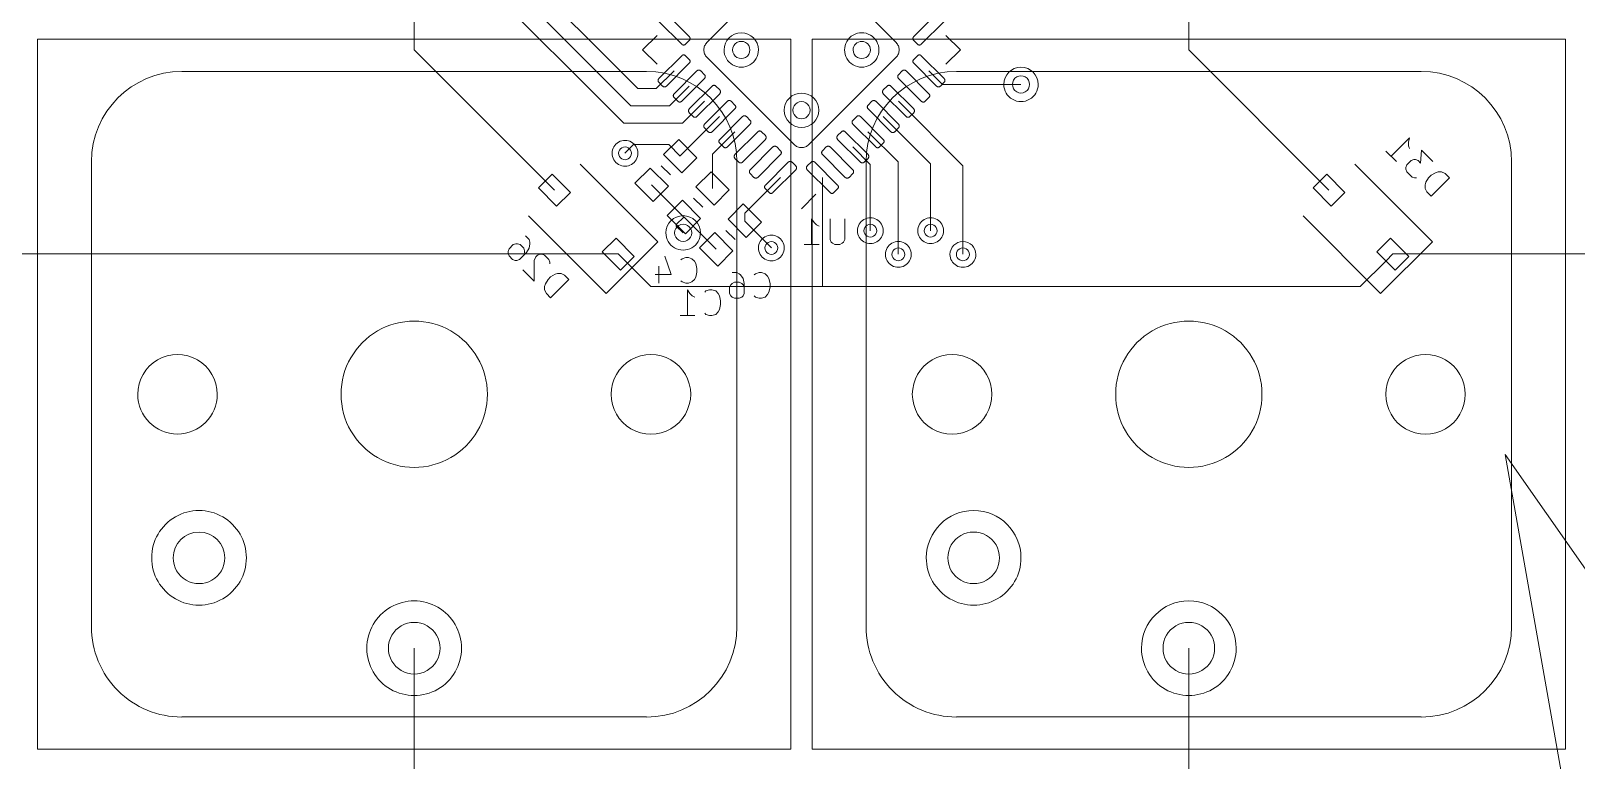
# Model space of a CAD drawing. Extents: x 0 to 220, y -90 to 1.
# Drawn here: x 89.9 to 125.81, y -39.18 to -22.24 of the extents above; entities that cross this region are included whole.
import ezdxf

# ---------------------------------------------------------------- set-up
doc = ezdxf.new("R2010")
doc.units = 0
doc.layers.get('0').update_dxf_attribs({"linetype": 'CONTINUOUS', "lineweight": 5})

msp = doc.modelspace()

# ---------------------------------------------------------------- linework, layer by layer
at = {"color": 7, "true_color": 0xffffff}
for points in [[(103.84536, -23.984224), (100.75926, -20.895584), (100.75926, -18.617204)], [(98.80854, -19.584944), (98.80854, -22.683744)], [(116.80952, -19.584944), (116.80952, -22.683744)], [(104.01046, -23.582904), (101.15804, -20.730484)], [(103.68026, -24.383004), (100.35794, -21.063224)], [(107.55884, -38.934664), (107.55884, -22.434824), (90.05824, -22.434824)], [(90.05824, -38.934664), (90.05824, -22.434824)], [(104.45242, -22.348464), (104.11714, -22.683744)], [(125.55982, -38.934664), (125.55982, -22.434824), (108.05922, -22.434824)], [(108.05922, -38.934664), (108.05922, -22.434824)], [(111.50092, -22.683744), (111.1631, -22.348464)], [(98.80854, -22.683744), (102.06736, -25.942564)], [(104.11714, -22.683744), (104.45242, -23.019024)], [(111.1631, -23.019024), (111.50092, -22.683744)], [(116.80952, -22.683744), (120.0658, -25.942564)], [(93.4085, -23.184124), (104.20858, -23.184124)], [(104.84866, -23.168884), (104.43464, -23.582904)], [(111.08436, -23.483844), (110.7694, -23.168884)], [(111.40948, -23.184124), (122.20956, -23.184124)], [(104.43464, -23.582904), (104.01046, -23.582904)], [(105.20172, -23.524484), (104.74198, -23.984224)], [(112.90808, -23.483844), (111.08436, -23.483844)], [(104.74198, -23.984224), (103.84536, -23.984224)], [(105.55478, -23.877544), (105.04678, -24.383004)], [(110.06328, -23.877544), (111.55934, -25.373604)], [(105.04678, -24.383004), (103.68026, -24.383004)], [(104.9909, -25.147544), (105.90784, -24.230604)], [(109.71022, -24.230604), (110.8075, -25.330424), (110.8075, -26.460724)], [(105.7402, -25.104364), (106.2609, -24.583664)], [(109.35462, -24.583664), (110.0582, -25.287244)], [(121.51106, -25.152624), (121.93524, -24.728444), (121.91492, -24.830044), (121.91492, -24.911324), (121.93524, -24.972284)], [(103.7082, -25.084044), (103.90886, -24.883384)], [(103.90886, -24.883384), (104.7242, -24.883384)], [(104.7242, -24.883384), (104.9909, -25.152624)], [(105.7402, -25.901924), (105.7402, -25.104364)], [(109.00156, -24.936724), (109.40796, -25.345664)], [(121.38914, -25.033244), (121.63298, -25.274544)], [(122.48134, -25.274544), (122.21718, -25.012924), (122.19686, -25.315184), (122.1359, -25.254224), (122.07748, -25.233904), (122.03684, -25.233904), (121.97588, -25.254224), (121.87428, -25.355824), (121.85396, -25.416784), (121.85396, -25.457424), (121.87428, -25.518384), (121.9962, -25.637764), (122.05716, -25.658084), (122.0978, -25.658084)], [(91.30792, -25.284704), (91.30792, -36.084784)], [(104.4702, -27.143984), (102.6668, -25.340584)], [(104.76484, -25.589504), (104.55148, -25.378684)], [(104.9909, -25.152624), (104.9909, -25.147544)], [(106.30916, -25.284704), (106.30916, -36.084784)], [(109.3089, -25.284704), (109.3089, -36.084784)], [(109.40796, -25.345664), (109.40796, -26.460724)], [(110.0582, -25.287244), (110.0582, -27.433544)], [(111.55934, -25.373604), (111.55934, -27.433544)], [(122.47118, -27.143984), (120.66778, -25.340584)], [(124.3076, -25.284704), (124.3076, -36.084784)], [(104.32542, -25.815564), (105.82656, -27.316704)], [(106.49204, -26.475964), (107.32262, -25.645384)], [(108.30814, -28.182844), (108.29544, -28.170144), (108.29544, -25.645384)], [(105.51414, -26.341344), (105.30332, -26.127984)], [(108.14558, -26.039084), (107.80776, -26.374364)], [(103.26878, -28.345404), (101.46538, -26.542004)], [(105.07726, -26.567404), (104.89946, -26.742664), (104.89946, -26.775684), (105.05948, -26.933164)], [(106.49204, -26.651224), (106.49204, -26.475964)], [(109.40796, -26.460724), (109.40796, -26.884904)], [(110.8075, -26.460724), (110.8075, -26.884904)], [(121.26722, -28.345404), (119.46636, -26.542004)], [(106.26598, -27.090644), (106.05262, -26.877284)], [(106.49204, -26.651224), (106.49204, -26.666464)], [(106.49204, -26.666464), (107.10926, -27.283684)], [(108.04398, -27.204944), (108.04398, -26.605504), (108.1024, -26.691864), (108.15828, -26.747744), (108.2167, -26.775684)], [(108.81614, -26.605504), (108.81614, -27.090644), (108.7882, -27.149064), (108.75772, -27.177004), (108.70184, -27.204944), (108.58754, -27.204944), (108.52912, -27.177004), (108.50118, -27.149064), (108.47324, -27.090644), (108.47324, -26.605504)], [(101.3968, -27.006824), (101.47808, -27.088104), (101.49586, -27.149064), (101.49586, -27.189704), (101.47808, -27.288764), (101.41712, -27.390364), (101.25456, -27.552924), (101.1936, -27.573244), (101.15296, -27.573244), (101.092, -27.552924), (101.01326, -27.471644), (100.99294, -27.410684), (100.99294, -27.370044), (101.01326, -27.309084), (101.11232, -27.207484), (101.17328, -27.189704), (101.21392, -27.189704), (101.27488, -27.207484), (101.35616, -27.288764), (101.37648, -27.349724), (101.37648, -27.390364), (101.35616, -27.451324)], [(104.4702, -27.143984), (103.26878, -28.345404)], [(107.8738, -27.204944), (108.2167, -27.204944)], [(122.47118, -27.143984), (121.26722, -28.345404)], [(103.55072, -27.425924), (13.5509, -27.425924)], [(101.96068, -27.651984), (101.96068, -27.613884), (101.94036, -27.552924), (101.8413, -27.451324), (101.78034, -27.431004), (101.7397, -27.431004), (101.67874, -27.451324), (101.6381, -27.491964), (101.59746, -27.573244), (101.59746, -28.058384), (101.33584, -27.794224)], [(103.55072, -27.425924), (104.30764, -28.182844)], [(104.63784, -27.476724), (104.78008, -27.905984), (104.40924, -27.905984)], [(105.00868, -28.048224), (105.03662, -28.076164), (105.12298, -28.106644), (105.1814, -28.106644), (105.26522, -28.076164), (105.32364, -28.020284), (105.35158, -27.961864), (105.37952, -27.847564), (105.37952, -27.763744), (105.35158, -27.649444), (105.32364, -27.591024), (105.26522, -27.535144), (105.1814, -27.504664), (105.12298, -27.504664), (105.03662, -27.535144), (105.00868, -27.563084)], [(120.79478, -28.182844), (121.39168, -27.585944)], [(121.39168, -27.585944), (121.5517, -27.425924)], [(204.06614, -27.425924), (121.5517, -27.425924)], [(104.4956, -27.705324), (104.4956, -28.106644)], [(106.19486, -27.855184), (106.30916, -27.855184), (106.36504, -27.883124), (106.39552, -27.913604), (106.4514, -27.997424), (106.47934, -28.111724), (106.47934, -28.340324), (106.4514, -28.398744), (106.42346, -28.426684), (106.36504, -28.454624), (106.25074, -28.454624), (106.19486, -28.426684), (106.16692, -28.398744), (106.13644, -28.340324), (106.13644, -28.198084), (106.16692, -28.142204), (106.19486, -28.111724), (106.25074, -28.083784), (106.36504, -28.083784), (106.42346, -28.111724), (106.4514, -28.142204), (106.47934, -28.198084)], [(106.70794, -28.398744), (106.73842, -28.426684), (106.82224, -28.454624), (106.88066, -28.454624), (106.96702, -28.426684), (107.0229, -28.370804), (107.05084, -28.312384), (107.08132, -28.198084), (107.08132, -28.111724), (107.05084, -27.997424), (107.0229, -27.941544), (106.96702, -27.883124), (106.88066, -27.855184), (106.82224, -27.855184), (106.73842, -27.883124), (106.70794, -27.913604)], [(104.30764, -28.182844), (108.30814, -28.182844), (120.79478, -28.182844)], [(105.15854, -28.855944), (105.15854, -28.256504), (105.21696, -28.340324), (105.27284, -28.398744), (105.33126, -28.426684)], [(105.55986, -28.797524), (105.5878, -28.828004), (105.67416, -28.855944), (105.73004, -28.855944), (105.8164, -28.828004), (105.87228, -28.769584), (105.90276, -28.713704), (105.9307, -28.599404), (105.9307, -28.513044), (105.90276, -28.398744), (105.87228, -28.340324), (105.8164, -28.284444), (105.73004, -28.256504), (105.67416, -28.256504), (105.5878, -28.284444), (105.55986, -28.312384)], [(104.98836, -28.855944), (105.33126, -28.855944)], [(144.91716, -53.813984), (140.5763, -29.193764), (135.46836, -48.225984), (124.16282, -32.086824), (128.50368, -56.707044)], [(98.80854, -36.585164), (98.80854, -39.683964)], [(116.80952, -36.585164), (116.80952, -39.683964), (120.0658, -42.942784)], [(104.20858, -38.182824), (93.4085, -38.182824)], [(122.20956, -38.182824), (111.40948, -38.182824)], [(107.55884, -38.934664), (90.05824, -38.934664)], [(125.55982, -38.934664), (108.05922, -38.934664)]]:
    msp.add_lwpolyline(points, dxfattribs=at)
at = {"color": 3, "true_color": 0x00ff00}
for points in [[(107.98048, -20.487025), (110.008162, -22.514733), (110.024164, -22.532259), (110.038134, -22.551283), (110.050326, -22.571578), (110.060486, -22.59299), (110.068614, -22.615266), (110.074202, -22.638228), (110.077758, -22.661646), (110.078774, -22.685294), (110.077758, -22.708916), (110.074202, -22.732335), (110.068614, -22.755296), (110.060486, -22.777597), (110.050326, -22.798984), (110.038134, -22.819279), (110.024164, -22.838303), (110.008162, -22.855829), (107.98048, -24.883638), (107.962954, -24.899386), (107.943904, -24.91361), (107.923584, -24.925802), (107.902248, -24.935708), (107.879896, -24.943836), (107.857036, -24.949424), (107.833668, -24.95298), (107.810046, -24.95425), (107.786424, -24.95298), (107.763056, -24.949424), (107.739942, -24.943836), (107.71759, -24.935708), (107.696254, -24.925802), (107.675934, -24.91361), (107.656884, -24.899386), (107.639358, -24.883638), (105.611676, -22.855829), (105.595928, -22.838303), (105.581704, -22.819279), (105.569512, -22.798984), (105.559352, -22.777597), (105.551478, -22.755296), (105.545636, -22.732335), (105.542334, -22.708916), (105.541064, -22.685294), (105.542334, -22.661646), (105.545636, -22.638228), (105.551478, -22.615266), (105.559352, -22.59299), (105.569512, -22.571578), (105.581704, -22.551283), (105.595928, -22.532259), (105.611676, -22.514733), (107.639358, -20.487025)], [(104.67213, -21.845595), (105.202482, -22.375922), (105.206546, -22.380468), (105.210356, -22.385396), (105.213404, -22.390654), (105.216198, -22.396191), (105.21823, -22.401982), (105.219754, -22.407926), (105.220516, -22.413996), (105.22077, -22.420118), (105.220516, -22.426239), (105.219754, -22.43231), (105.21823, -22.438253), (105.216198, -22.444045), (105.213404, -22.449582), (105.210356, -22.45484), (105.206546, -22.459767), (105.202482, -22.464314), (105.11409, -22.552706), (105.109518, -22.556821), (105.104692, -22.560478), (105.099358, -22.563628), (105.09377, -22.566244), (105.088182, -22.568327), (105.082086, -22.5698), (105.07599, -22.570714), (105.069894, -22.570994), (105.063798, -22.570714), (105.057702, -22.5698), (105.05186, -22.568327), (105.046018, -22.566244), (105.04043, -22.563628), (105.03535, -22.560478), (105.03027, -22.556821), (105.025698, -22.552706), (104.495346, -22.022379)], [(111.124492, -22.022379), (110.59414, -22.552706), (110.589568, -22.556821), (110.584742, -22.560478), (110.579408, -22.563628), (110.574074, -22.566244), (110.568232, -22.568327), (110.562136, -22.5698), (110.55604, -22.570714), (110.549944, -22.570994), (110.543848, -22.570714), (110.537752, -22.5698), (110.53191, -22.568327), (110.526068, -22.566244), (110.52048, -22.563628), (110.5154, -22.560478), (110.51032, -22.556821), (110.505748, -22.552706), (110.417356, -22.464314), (110.413292, -22.459767), (110.409736, -22.45484), (110.406434, -22.449582), (110.403894, -22.444045), (110.401862, -22.438253), (110.400338, -22.43231), (110.399576, -22.426239), (110.399068, -22.420118), (110.399576, -22.413996), (110.400338, -22.407926), (110.401862, -22.401982), (110.403894, -22.396191), (110.406434, -22.390654), (110.409736, -22.385396), (110.413292, -22.380468), (110.417356, -22.375922), (110.947708, -21.845595)]]:
    msp.add_lwpolyline(points, dxfattribs=at)
for points in [[(105.07599, -22.799873), (105.082086, -22.800762), (105.088182, -22.802261), (105.09377, -22.804318), (105.099358, -22.806934), (105.104692, -22.810084), (105.109518, -22.813742), (105.11409, -22.817856), (105.202482, -22.906248), (105.206546, -22.910795), (105.210356, -22.915723), (105.213404, -22.92098), (105.216198, -22.926543), (105.21823, -22.932309), (105.219754, -22.938252), (105.220516, -22.944323), (105.22077, -22.950444), (105.220516, -22.956566), (105.219754, -22.962636), (105.21823, -22.96858), (105.216198, -22.974371), (105.213404, -22.979908), (105.210356, -22.985166), (105.206546, -22.990094), (105.202482, -22.99464), (104.67213, -23.524967), (104.667558, -23.529082), (104.662732, -23.532739), (104.657398, -23.535889), (104.652064, -23.538531), (104.646222, -23.540588), (104.640126, -23.542087), (104.63403, -23.542976), (104.627934, -23.54328), (104.621838, -23.542976), (104.615742, -23.542087), (104.6099, -23.540588), (104.604058, -23.538531), (104.59847, -23.535889), (104.59339, -23.532739), (104.58831, -23.529082), (104.583738, -23.524967), (104.495346, -23.436575), (104.491282, -23.432028), (104.487726, -23.427101), (104.484424, -23.421843), (104.481884, -23.416306), (104.479852, -23.41054), (104.478328, -23.404571), (104.477312, -23.398526), (104.477058, -23.392379), (104.477312, -23.386258), (104.478328, -23.380187), (104.479852, -23.374243), (104.481884, -23.368478), (104.484424, -23.36294), (104.487726, -23.357657), (104.491282, -23.35273), (104.495346, -23.348208), (105.025698, -22.817856), (105.03027, -22.813742), (105.03535, -22.810084), (105.04043, -22.806934), (105.046018, -22.804318), (105.05186, -22.802261), (105.057702, -22.800762), (105.063798, -22.799873), (105.069894, -22.799568)], [(110.55604, -22.799873), (110.562136, -22.800762), (110.568232, -22.802261), (110.574074, -22.804318), (110.579408, -22.806934), (110.584742, -22.810084), (110.589568, -22.813742), (110.59414, -22.817856), (111.124492, -23.348208), (111.128556, -23.35273), (111.132366, -23.357657), (111.135414, -23.36294), (111.138208, -23.368478), (111.14024, -23.374243), (111.141764, -23.380187), (111.142526, -23.386258), (111.14278, -23.392379), (111.142526, -23.398526), (111.141764, -23.404571), (111.14024, -23.41054), (111.138208, -23.416306), (111.135414, -23.421843), (111.132366, -23.427101), (111.128556, -23.432028), (111.124492, -23.436575), (111.0361, -23.524967), (111.031528, -23.529082), (111.026702, -23.532739), (111.021368, -23.535889), (111.01578, -23.538531), (111.010192, -23.540588), (111.004096, -23.542087), (110.998, -23.542976), (110.991904, -23.54328), (110.985808, -23.542976), (110.979712, -23.542087), (110.97387, -23.540588), (110.968028, -23.538531), (110.96244, -23.535889), (110.95736, -23.532739), (110.95228, -23.529082), (110.947708, -23.524967), (110.417356, -22.99464), (110.413292, -22.990094), (110.409736, -22.985166), (110.406434, -22.979908), (110.403894, -22.974371), (110.401862, -22.96858), (110.400338, -22.962636), (110.399576, -22.956566), (110.399068, -22.950444), (110.399576, -22.944323), (110.400338, -22.938252), (110.401862, -22.932309), (110.403894, -22.926543), (110.406434, -22.92098), (110.409736, -22.915723), (110.413292, -22.910795), (110.417356, -22.906248), (110.505748, -22.817856), (110.51032, -22.813742), (110.5154, -22.810084), (110.52048, -22.806934), (110.526068, -22.804318), (110.53191, -22.802261), (110.537752, -22.800762), (110.543848, -22.799873), (110.549944, -22.799568)], [(105.429558, -23.153416), (105.435654, -23.154305), (105.44175, -23.155803), (105.447338, -23.157861), (105.452926, -23.160502), (105.45826, -23.163652), (105.463086, -23.16731), (105.467658, -23.171424), (105.55605, -23.259816), (105.560114, -23.264363), (105.563924, -23.269291), (105.566972, -23.274548), (105.569766, -23.280086), (105.571798, -23.285851), (105.573322, -23.29182), (105.574084, -23.297866), (105.574338, -23.304012), (105.574084, -23.310134), (105.573322, -23.316204), (105.571798, -23.322148), (105.569766, -23.327914), (105.566972, -23.333451), (105.563924, -23.338734), (105.560114, -23.343662), (105.55605, -23.348183), (105.025698, -23.878535), (105.021126, -23.88265), (105.0163, -23.886307), (105.010966, -23.889457), (105.005378, -23.892073), (104.99979, -23.894131), (104.993694, -23.895629), (104.987598, -23.896518), (104.981502, -23.896823), (104.975406, -23.896518), (104.96931, -23.895629), (104.963468, -23.894131), (104.957626, -23.892073), (104.952038, -23.889457), (104.946958, -23.886307), (104.941878, -23.88265), (104.937306, -23.878535), (104.848914, -23.790143), (104.84485, -23.785596), (104.841294, -23.780669), (104.837992, -23.775411), (104.835452, -23.769874), (104.83342, -23.764083), (104.831896, -23.758139), (104.83088, -23.752068), (104.830626, -23.745947), (104.83088, -23.739826), (104.831896, -23.733755), (104.83342, -23.727811), (104.835452, -23.72202), (104.837992, -23.716483), (104.841294, -23.711225), (104.84485, -23.706298), (104.848914, -23.701751), (105.379266, -23.171424), (105.383838, -23.16731), (105.388918, -23.163652), (105.393998, -23.160502), (105.399586, -23.157861), (105.405428, -23.155803), (105.41127, -23.154305), (105.417366, -23.153416), (105.423462, -23.153111)], [(110.202726, -23.153416), (110.208568, -23.154305), (110.214664, -23.155803), (110.220506, -23.157861), (110.22584, -23.160502), (110.231174, -23.163652), (110.236254, -23.16731), (110.240572, -23.171424), (110.770924, -23.701751), (110.775242, -23.706298), (110.778798, -23.711225), (110.781846, -23.716483), (110.78464, -23.72202), (110.786672, -23.727811), (110.788196, -23.733755), (110.788958, -23.739826), (110.789212, -23.745947), (110.788958, -23.752068), (110.788196, -23.758139), (110.786672, -23.764083), (110.78464, -23.769874), (110.781846, -23.775411), (110.778798, -23.780669), (110.775242, -23.785596), (110.770924, -23.790143), (110.682532, -23.878535), (110.67796, -23.88265), (110.673134, -23.886307), (110.6678, -23.889457), (110.662466, -23.892073), (110.656624, -23.894131), (110.650528, -23.895629), (110.644432, -23.896518), (110.638336, -23.896823), (110.63224, -23.896518), (110.626144, -23.895629), (110.620302, -23.894131), (110.61446, -23.892073), (110.608872, -23.889457), (110.603792, -23.886307), (110.598712, -23.88265), (110.59414, -23.878535), (110.063788, -23.348183), (110.059724, -23.343662), (110.056168, -23.338734), (110.052866, -23.333451), (110.050326, -23.327914), (110.048294, -23.322148), (110.04677, -23.316204), (110.046008, -23.310134), (110.0455, -23.304012), (110.046008, -23.297866), (110.04677, -23.29182), (110.048294, -23.285851), (110.050326, -23.280086), (110.052866, -23.274548), (110.056168, -23.269291), (110.059724, -23.264363), (110.063788, -23.259816), (110.15218, -23.171424), (110.156752, -23.16731), (110.161832, -23.163652), (110.166912, -23.160502), (110.1725, -23.157861), (110.178342, -23.155803), (110.184184, -23.154305), (110.19028, -23.153416), (110.196376, -23.153111)], [(105.783126, -23.506958), (105.789222, -23.507873), (105.795318, -23.509346), (105.800906, -23.511429), (105.806494, -23.514045), (105.811828, -23.517195), (105.816654, -23.520852), (105.821226, -23.524967), (105.909618, -23.613359), (105.913682, -23.617906), (105.917492, -23.622833), (105.92054, -23.628091), (105.92308, -23.633628), (105.925366, -23.639419), (105.926636, -23.645363), (105.927652, -23.651434), (105.927906, -23.657555), (105.927652, -23.663676), (105.926636, -23.669747), (105.925366, -23.675691), (105.92308, -23.681482), (105.92054, -23.687019), (105.917492, -23.692277), (105.913682, -23.697204), (105.909618, -23.701751), (105.379266, -24.232078), (105.374694, -24.236192), (105.369868, -24.23985), (105.364534, -24.243), (105.358946, -24.245616), (105.353358, -24.247699), (105.347262, -24.249172), (105.341166, -24.250086), (105.33507, -24.250391), (105.328974, -24.250086), (105.322878, -24.249172), (105.317036, -24.247699), (105.311194, -24.245616), (105.305606, -24.243), (105.300526, -24.23985), (105.295446, -24.236192), (105.290874, -24.232078), (105.202482, -24.143686), (105.198418, -24.139139), (105.194862, -24.134211), (105.19156, -24.128954), (105.18902, -24.123416), (105.186988, -24.117651), (105.185464, -24.111682), (105.184448, -24.105611), (105.184194, -24.09949), (105.184448, -24.093368), (105.185464, -24.087298), (105.186988, -24.081354), (105.18902, -24.075588), (105.19156, -24.070026), (105.194862, -24.064768), (105.198418, -24.05984), (105.202482, -24.055294), (105.732834, -23.524967), (105.737406, -23.520852), (105.742232, -23.517195), (105.747566, -23.514045), (105.753154, -23.511429), (105.758996, -23.509346), (105.764838, -23.507873), (105.770934, -23.506958), (105.77703, -23.506679)], [(109.849158, -23.506958), (109.855, -23.507873), (109.861096, -23.509346), (109.866938, -23.511429), (109.872272, -23.514045), (109.877606, -23.517195), (109.882686, -23.520852), (109.887004, -23.524967), (110.417356, -24.055294), (110.421674, -24.05984), (110.42523, -24.064768), (110.428278, -24.070026), (110.431072, -24.075588), (110.433104, -24.081354), (110.434628, -24.087298), (110.43539, -24.093368), (110.435644, -24.09949), (110.43539, -24.105611), (110.434628, -24.111682), (110.433104, -24.117651), (110.431072, -24.123416), (110.428278, -24.128954), (110.42523, -24.134211), (110.421674, -24.139139), (110.417356, -24.143686), (110.328964, -24.232078), (110.324646, -24.236192), (110.319566, -24.23985), (110.314232, -24.243), (110.308898, -24.245616), (110.303056, -24.247699), (110.29696, -24.249172), (110.291118, -24.250086), (110.284768, -24.250391), (110.278672, -24.250086), (110.272576, -24.249172), (110.266734, -24.247699), (110.260892, -24.245616), (110.255304, -24.243), (110.250224, -24.23985), (110.245144, -24.236192), (110.240572, -24.232078), (109.710474, -23.701751), (109.706156, -23.697204), (109.7026, -23.692277), (109.699552, -23.687019), (109.696758, -23.681482), (109.694726, -23.675691), (109.693202, -23.669747), (109.69244, -23.663676), (109.691932, -23.657555), (109.69244, -23.651434), (109.693202, -23.645363), (109.694726, -23.639419), (109.696758, -23.633628), (109.699552, -23.628091), (109.7026, -23.622833), (109.706156, -23.617906), (109.710474, -23.613359), (109.798612, -23.524967), (109.803184, -23.520852), (109.808264, -23.517195), (109.813598, -23.514045), (109.818932, -23.511429), (109.824774, -23.509346), (109.830616, -23.507873), (109.836712, -23.506958), (109.842808, -23.506679)], [(106.136694, -23.860526), (106.14279, -23.861415), (106.148886, -23.862914), (106.154474, -23.864971), (106.160062, -23.867613), (106.165396, -23.870763), (106.170222, -23.874395), (106.174794, -23.878535), (106.263186, -23.966927), (106.26725, -23.971448), (106.27106, -23.976376), (106.274108, -23.981659), (106.276648, -23.987196), (106.278934, -23.992962), (106.280204, -23.998906), (106.28122, -24.004976), (106.281474, -24.011098), (106.28122, -24.017244), (106.280204, -24.02329), (106.278934, -24.029259), (106.276648, -24.035024), (106.274108, -24.040562), (106.27106, -24.045819), (106.26725, -24.050747), (106.263186, -24.055294), (105.732834, -24.585696), (105.728262, -24.58976), (105.723436, -24.593316), (105.718102, -24.596618), (105.712514, -24.599158), (105.706926, -24.60119), (105.70083, -24.602714), (105.694734, -24.60373), (105.688638, -24.603984), (105.682542, -24.60373), (105.676446, -24.602714), (105.670604, -24.60119), (105.664762, -24.599158), (105.659174, -24.596618), (105.65384, -24.593316), (105.649014, -24.58976), (105.644442, -24.585696), (105.55605, -24.497254), (105.551986, -24.492707), (105.54843, -24.487779), (105.545128, -24.482522), (105.542588, -24.476959), (105.540556, -24.471193), (105.539032, -24.46525), (105.538016, -24.459179), (105.537762, -24.453058), (105.538016, -24.446936), (105.539032, -24.440866), (105.540556, -24.434897), (105.542588, -24.429131), (105.545128, -24.423594), (105.54843, -24.418336), (105.551986, -24.413408), (105.55605, -24.408862), (106.086402, -23.878535), (106.090974, -23.874395), (106.0958, -23.870763), (106.101134, -23.867613), (106.106722, -23.864971), (106.112564, -23.862914), (106.118406, -23.861415), (106.124502, -23.860526), (106.130598, -23.860222)], [(109.49559, -23.860526), (109.501686, -23.861415), (109.507528, -23.862914), (109.51337, -23.864971), (109.518958, -23.867613), (109.524038, -23.870763), (109.529118, -23.874395), (109.53369, -23.878535), (110.063788, -24.408862), (110.068106, -24.413408), (110.071662, -24.418336), (110.07471, -24.423594), (110.077504, -24.429131), (110.079536, -24.434897), (110.08106, -24.440866), (110.081822, -24.446936), (110.08233, -24.453058), (110.081822, -24.459179), (110.08106, -24.46525), (110.079536, -24.471193), (110.077504, -24.476959), (110.07471, -24.482522), (110.071662, -24.487779), (110.068106, -24.492707), (110.063788, -24.497254), (109.975396, -24.585696), (109.971078, -24.58976), (109.965998, -24.593316), (109.960664, -24.596618), (109.95533, -24.599158), (109.949488, -24.60119), (109.943392, -24.602714), (109.93755, -24.60373), (109.9312, -24.603984), (109.925104, -24.60373), (109.919008, -24.602714), (109.913166, -24.60119), (109.907324, -24.599158), (109.901736, -24.596618), (109.896656, -24.593316), (109.891576, -24.58976), (109.887004, -24.585696), (109.356906, -24.055294), (109.352588, -24.050747), (109.349032, -24.045819), (109.345984, -24.040562), (109.34319, -24.035024), (109.341158, -24.029259), (109.339634, -24.02329), (109.338872, -24.017244), (109.338618, -24.011098), (109.338872, -24.004976), (109.339634, -23.998906), (109.341158, -23.992962), (109.34319, -23.987196), (109.345984, -23.981659), (109.349032, -23.976376), (109.352588, -23.971448), (109.356906, -23.966927), (109.445298, -23.878535), (109.449616, -23.874395), (109.454696, -23.870763), (109.46003, -23.867613), (109.465364, -23.864971), (109.471206, -23.862914), (109.477302, -23.861415), (109.483144, -23.860526), (109.489494, -23.860222)], [(106.490262, -24.214069), (106.496358, -24.214983), (106.5022, -24.216457), (106.508042, -24.218539), (106.51363, -24.221156), (106.518964, -24.224305), (106.52379, -24.227963), (106.528362, -24.232078), (106.616754, -24.32047), (106.620818, -24.325016), (106.624628, -24.329944), (106.627676, -24.335202), (106.630216, -24.340739), (106.632248, -24.34653), (106.633772, -24.352474), (106.634788, -24.358544), (106.635042, -24.364666), (106.634788, -24.370787), (106.633772, -24.376858), (106.632248, -24.382801), (106.630216, -24.388567), (106.627676, -24.39413), (106.624628, -24.399387), (106.620818, -24.404315), (106.616754, -24.408862), (106.086402, -24.939264), (106.08183, -24.943328), (106.077004, -24.946884), (106.07167, -24.950186), (106.066082, -24.952726), (106.060494, -24.954758), (106.054398, -24.956282), (106.048302, -24.957298), (106.042206, -24.957552), (106.03611, -24.957298), (106.030014, -24.956282), (106.024172, -24.954758), (106.01833, -24.952726), (106.012742, -24.950186), (106.007408, -24.946884), (106.002582, -24.943328), (105.99801, -24.939264), (105.909618, -24.850872), (105.905554, -24.8463), (105.901998, -24.84122), (105.898696, -24.83614), (105.896156, -24.830552), (105.894124, -24.82471), (105.8926, -24.818868), (105.891584, -24.812772), (105.89133, -24.806676), (105.891584, -24.80058), (105.8926, -24.794484), (105.894124, -24.788388), (105.896156, -24.7828), (105.898696, -24.777212), (105.901998, -24.771878), (105.905554, -24.767052), (105.909618, -24.76248), (106.43997, -24.232078), (106.444542, -24.227963), (106.449368, -24.224305), (106.454702, -24.221156), (106.46029, -24.218539), (106.466132, -24.216457), (106.471974, -24.214983), (106.47807, -24.214069), (106.484166, -24.213764)], [(109.142022, -24.214069), (109.148118, -24.214983), (109.15396, -24.216457), (109.159802, -24.218539), (109.16539, -24.221156), (109.17047, -24.224305), (109.17555, -24.227963), (109.180122, -24.232078), (109.710474, -24.76248), (109.714538, -24.767052), (109.718094, -24.771878), (109.721396, -24.777212), (109.723936, -24.7828), (109.725968, -24.788388), (109.727492, -24.794484), (109.728254, -24.80058), (109.728762, -24.806676), (109.728254, -24.812772), (109.727492, -24.818868), (109.725968, -24.82471), (109.723936, -24.830552), (109.721396, -24.83614), (109.718094, -24.84122), (109.714538, -24.8463), (109.710474, -24.850872), (109.622082, -24.939264), (109.61751, -24.943328), (109.61243, -24.946884), (109.60735, -24.950186), (109.601762, -24.952726), (109.59592, -24.954758), (109.590078, -24.956282), (109.583982, -24.957298), (109.577886, -24.957552), (109.571536, -24.957298), (109.565694, -24.956282), (109.559598, -24.954758), (109.553756, -24.952726), (109.548422, -24.950186), (109.543088, -24.946884), (109.538008, -24.943328), (109.53369, -24.939264), (109.003338, -24.408862), (108.99902, -24.404315), (108.995464, -24.399387), (108.992416, -24.39413), (108.989622, -24.388567), (108.98759, -24.382801), (108.986066, -24.376858), (108.985304, -24.370787), (108.98505, -24.364666), (108.985304, -24.358544), (108.986066, -24.352474), (108.98759, -24.34653), (108.989622, -24.340739), (108.992416, -24.335202), (108.995464, -24.329944), (108.99902, -24.325016), (109.003338, -24.32047), (109.09173, -24.232078), (109.096302, -24.227963), (109.101128, -24.224305), (109.106462, -24.221156), (109.111796, -24.218539), (109.117638, -24.216457), (109.123734, -24.214983), (109.129576, -24.214069), (109.135926, -24.213764)], [(104.956864, -24.764004), (105.381298, -25.188184), (105.02773, -25.541752), (104.60355, -25.117572)], [(106.84383, -24.567662), (106.849926, -24.568424), (106.855768, -24.569948), (106.86161, -24.57198), (106.867198, -24.574774), (106.872532, -24.577822), (106.877358, -24.581632), (106.88193, -24.585696), (106.970322, -24.674088), (106.974386, -24.67866), (106.978196, -24.683486), (106.981244, -24.68882), (106.983784, -24.694408), (106.985816, -24.699996), (106.98734, -24.706092), (106.988356, -24.712188), (106.98861, -24.718284), (106.988356, -24.72438), (106.98734, -24.730476), (106.985816, -24.736318), (106.983784, -24.74216), (106.981244, -24.747748), (106.978196, -24.752828), (106.974386, -24.757908), (106.970322, -24.76248), (106.43997, -25.292832), (106.435398, -25.296896), (106.430572, -25.300452), (106.425238, -25.303754), (106.41965, -25.306294), (106.413808, -25.308326), (106.407966, -25.30985), (106.40187, -25.310866), (106.395774, -25.31112), (106.389678, -25.310866), (106.383582, -25.30985), (106.37774, -25.308326), (106.371898, -25.306294), (106.36631, -25.303754), (106.360976, -25.300452), (106.35615, -25.296896), (106.351578, -25.292832), (106.263186, -25.20444), (106.259122, -25.199868), (106.255312, -25.194788), (106.252264, -25.189708), (106.249724, -25.18412), (106.247692, -25.178278), (106.246168, -25.172436), (106.245152, -25.16634), (106.244898, -25.160244), (106.245152, -25.154148), (106.246168, -25.148052), (106.247692, -25.141956), (106.249724, -25.136114), (106.252264, -25.13078), (106.255312, -25.125446), (106.259122, -25.12062), (106.263186, -25.116048), (106.793538, -24.585696), (106.79811, -24.581632), (106.802936, -24.577822), (106.80827, -24.574774), (106.813858, -24.57198), (106.8197, -24.569948), (106.825542, -24.568424), (106.831638, -24.567662), (106.837734, -24.567408)], [(108.788454, -24.567662), (108.79455, -24.568424), (108.800392, -24.569948), (108.806234, -24.57198), (108.811822, -24.574774), (108.816902, -24.577822), (108.821982, -24.581632), (108.826554, -24.585696), (109.356906, -25.116048), (109.36097, -25.12062), (109.364526, -25.125446), (109.367828, -25.13078), (109.370368, -25.136114), (109.3724, -25.141956), (109.373924, -25.148052), (109.374686, -25.154148), (109.375194, -25.160244), (109.374686, -25.16634), (109.373924, -25.172436), (109.3724, -25.178278), (109.370368, -25.18412), (109.367828, -25.189708), (109.364526, -25.194788), (109.36097, -25.199868), (109.356906, -25.20444), (109.268514, -25.292832), (109.263942, -25.296896), (109.258862, -25.300452), (109.253782, -25.303754), (109.248194, -25.306294), (109.242352, -25.308326), (109.23651, -25.30985), (109.230414, -25.310866), (109.224318, -25.31112), (109.217968, -25.310866), (109.212126, -25.30985), (109.20603, -25.308326), (109.200188, -25.306294), (109.194854, -25.303754), (109.18952, -25.300452), (109.18444, -25.296896), (109.180122, -25.292832), (108.64977, -24.76248), (108.645452, -24.757908), (108.641896, -24.752828), (108.638848, -24.747748), (108.636054, -24.74216), (108.634022, -24.736318), (108.632498, -24.730476), (108.631736, -24.72438), (108.631482, -24.718284), (108.631736, -24.712188), (108.632498, -24.706092), (108.634022, -24.699996), (108.636054, -24.694408), (108.638848, -24.68882), (108.641896, -24.683486), (108.645452, -24.67866), (108.64977, -24.674088), (108.738162, -24.585696), (108.742734, -24.581632), (108.74756, -24.577822), (108.752894, -24.574774), (108.758228, -24.57198), (108.76407, -24.569948), (108.770166, -24.568424), (108.776262, -24.567662), (108.782358, -24.567408)], [(107.197398, -24.92123), (107.203494, -24.921992), (107.209336, -24.923516), (107.215178, -24.925548), (107.220766, -24.928342), (107.2261, -24.93139), (107.230926, -24.934946), (107.235498, -24.939264), (107.32389, -25.027656), (107.327954, -25.032228), (107.331764, -25.037054), (107.334812, -25.042388), (107.337352, -25.047976), (107.339384, -25.053564), (107.340908, -25.05966), (107.341924, -25.065756), (107.342178, -25.071852), (107.341924, -25.077948), (107.340908, -25.084044), (107.339384, -25.089886), (107.337352, -25.095728), (107.334812, -25.101316), (107.331764, -25.106396), (107.327954, -25.111476), (107.32389, -25.116048), (106.793538, -25.6464), (106.788966, -25.650464), (106.78414, -25.65402), (106.778806, -25.657322), (106.773218, -25.659862), (106.767376, -25.661894), (106.761534, -25.663418), (106.755438, -25.66418), (106.749342, -25.664688), (106.743246, -25.66418), (106.73715, -25.663418), (106.731308, -25.661894), (106.725466, -25.659862), (106.719878, -25.657322), (106.714544, -25.65402), (106.709718, -25.650464), (106.705146, -25.6464), (106.616754, -25.558008), (106.61269, -25.553436), (106.60888, -25.548356), (106.605832, -25.543276), (106.603292, -25.537688), (106.60126, -25.531846), (106.599736, -25.526004), (106.59872, -25.519908), (106.598466, -25.513812), (106.59872, -25.507462), (106.599736, -25.50162), (106.60126, -25.495524), (106.603292, -25.489682), (106.605832, -25.484348), (106.60888, -25.479014), (106.61269, -25.473934), (106.616754, -25.469616), (107.147106, -24.939264), (107.151678, -24.934946), (107.156504, -24.93139), (107.161838, -24.928342), (107.167426, -24.925548), (107.173014, -24.923516), (107.17911, -24.921992), (107.185206, -24.92123), (107.191302, -24.920976)], [(108.434886, -24.92123), (108.440982, -24.921992), (108.446824, -24.923516), (108.452666, -24.925548), (108.458254, -24.928342), (108.463334, -24.93139), (108.468414, -24.934946), (108.472986, -24.939264), (109.003338, -25.469616), (109.007402, -25.473934), (109.010958, -25.479014), (109.01426, -25.484348), (109.0168, -25.489682), (109.018832, -25.495524), (109.020356, -25.50162), (109.021372, -25.507462), (109.021626, -25.513812), (109.021372, -25.519908), (109.020356, -25.526004), (109.018832, -25.531846), (109.0168, -25.537688), (109.01426, -25.543276), (109.010958, -25.548356), (109.007402, -25.553436), (109.003338, -25.558008), (108.914946, -25.6464), (108.910374, -25.650464), (108.905294, -25.65402), (108.900214, -25.657322), (108.894626, -25.659862), (108.888784, -25.661894), (108.882942, -25.663418), (108.876846, -25.66418), (108.87075, -25.664688), (108.864654, -25.66418), (108.858558, -25.663418), (108.852462, -25.661894), (108.84662, -25.659862), (108.841286, -25.657322), (108.835952, -25.65402), (108.831126, -25.650464), (108.826554, -25.6464), (108.296202, -25.116048), (108.292138, -25.111476), (108.288328, -25.106396), (108.28528, -25.101316), (108.282486, -25.095728), (108.280454, -25.089886), (108.27893, -25.084044), (108.278168, -25.077948), (108.277914, -25.071852), (108.278168, -25.065756), (108.27893, -25.05966), (108.280454, -25.053564), (108.282486, -25.047976), (108.28528, -25.042388), (108.288328, -25.037054), (108.292138, -25.032228), (108.296202, -25.027656), (108.384594, -24.939264), (108.389166, -24.934946), (108.393992, -24.93139), (108.399326, -24.928342), (108.404914, -24.925548), (108.410502, -24.923516), (108.416598, -24.921992), (108.422694, -24.92123), (108.42879, -24.920976)], [(104.2924, -25.428722), (104.71658, -25.852902), (104.363012, -26.20647), (103.938832, -25.78229)], [(107.550966, -25.274798), (107.557062, -25.27556), (107.562904, -25.277084), (107.568746, -25.279116), (107.574334, -25.28191), (107.579668, -25.284958), (107.584494, -25.288514), (107.589066, -25.292832), (107.677458, -25.381224), (107.681522, -25.385796), (107.685078, -25.390622), (107.68838, -25.395956), (107.69092, -25.40129), (107.692952, -25.407132), (107.694476, -25.413228), (107.695492, -25.41907), (107.695746, -25.42542), (107.695492, -25.431516), (107.694476, -25.437612), (107.692952, -25.443454), (107.69092, -25.449296), (107.68838, -25.454884), (107.685078, -25.459964), (107.681522, -25.465044), (107.677458, -25.469616), (107.147106, -25.999968), (107.142534, -26.004032), (107.137708, -26.007588), (107.132374, -26.01089), (107.126786, -26.01343), (107.120944, -26.015462), (107.115102, -26.016986), (107.109006, -26.017748), (107.10291, -26.018256), (107.096814, -26.017748), (107.090718, -26.016986), (107.084876, -26.015462), (107.079034, -26.01343), (107.073446, -26.01089), (107.068112, -26.007588), (107.063286, -26.004032), (107.058714, -25.999968), (106.970322, -25.911576), (106.966258, -25.907004), (106.962448, -25.901924), (106.9594, -25.896844), (106.95686, -25.891256), (106.954574, -25.885414), (106.953304, -25.879572), (106.952288, -25.873476), (106.952034, -25.86738), (106.952288, -25.86103), (106.953304, -25.855188), (106.954574, -25.849092), (106.95686, -25.84325), (106.9594, -25.837916), (106.962448, -25.832582), (106.966258, -25.827502), (106.970322, -25.823184), (107.500674, -25.292832), (107.505246, -25.288514), (107.510072, -25.284958), (107.515406, -25.28191), (107.520994, -25.279116), (107.526582, -25.277084), (107.532678, -25.27556), (107.538774, -25.274798), (107.54487, -25.274544)], [(108.081318, -25.274798), (108.087414, -25.27556), (108.093256, -25.277084), (108.099098, -25.279116), (108.104686, -25.28191), (108.109766, -25.284958), (108.114846, -25.288514), (108.119418, -25.292832), (108.64977, -25.823184), (108.653834, -25.827502), (108.65739, -25.832582), (108.660692, -25.837916), (108.663232, -25.84325), (108.665264, -25.849092), (108.666788, -25.855188), (108.667804, -25.86103), (108.668058, -25.86738), (108.667804, -25.873476), (108.666788, -25.879572), (108.665264, -25.885414), (108.663232, -25.891256), (108.660692, -25.896844), (108.65739, -25.901924), (108.653834, -25.907004), (108.64977, -25.911576), (108.561378, -25.999968), (108.556806, -26.004032), (108.551726, -26.007588), (108.546646, -26.01089), (108.541058, -26.01343), (108.535216, -26.015462), (108.529374, -26.016986), (108.523278, -26.017748), (108.517182, -26.018256), (108.511086, -26.017748), (108.50499, -26.016986), (108.498894, -26.015462), (108.493306, -26.01343), (108.487718, -26.01089), (108.482384, -26.007588), (108.477558, -26.004032), (108.472986, -25.999968), (107.942634, -25.469616), (107.93857, -25.465044), (107.93476, -25.459964), (107.931712, -25.454884), (107.928918, -25.449296), (107.926886, -25.443454), (107.925362, -25.437612), (107.9246, -25.431516), (107.924346, -25.42542), (107.9246, -25.41907), (107.925362, -25.413228), (107.926886, -25.407132), (107.928918, -25.40129), (107.931712, -25.395956), (107.93476, -25.390622), (107.93857, -25.385796), (107.942634, -25.381224), (108.031026, -25.292832), (108.035598, -25.288514), (108.040424, -25.284958), (108.045758, -25.28191), (108.051346, -25.279116), (108.056934, -25.277084), (108.06303, -25.27556), (108.069126, -25.274798), (108.075222, -25.274544)], [(102.438708, -25.995904), (102.120446, -26.314166), (101.696266, -25.889732), (102.014528, -25.57147)], [(105.706926, -25.514066), (106.13136, -25.938246), (105.777792, -26.291814), (105.353358, -25.867634)], [(120.438672, -25.995904), (120.120664, -26.314166), (119.69623, -25.889732), (120.014492, -25.57147)], [(105.042208, -26.178784), (105.466642, -26.602964), (105.113074, -26.956532), (104.68864, -26.532352)], [(106.456988, -26.264128), (106.881168, -26.688308), (106.5276, -27.041876), (106.10342, -26.617696)], [(105.79227, -26.928592), (106.21645, -27.353026), (105.863136, -27.706594), (105.438702, -27.28216)], [(103.923592, -27.480788), (103.605584, -27.79905), (103.18115, -27.374616), (103.499412, -27.056608)], [(121.92381, -27.480788), (121.605548, -27.79905), (121.181114, -27.374616), (121.499376, -27.056608)]]:
    msp.add_lwpolyline(points, close=True, dxfattribs=at)
at = {"color": 7, "true_color": 0xffffff}
for points in [[(122.4407, -26.082264), (122.86488, -25.658084), (122.76328, -25.556484), (122.682, -25.518384), (122.60072, -25.518384), (122.5423, -25.538704), (122.4407, -25.597124), (122.37974, -25.658084), (122.31878, -25.759684), (122.29846, -25.820644), (122.29846, -25.901924), (122.3391, -25.983204)], [(101.981, -28.441924), (102.40518, -28.017744), (102.30612, -27.916144), (102.22484, -27.875504), (102.14356, -27.875504), (102.0826, -27.895824), (101.981, -27.956784), (101.92258, -28.017744), (101.86162, -28.116804), (101.8413, -28.177764), (101.8413, -28.259044), (101.88194, -28.340324)]]:
    msp.add_lwpolyline(points, close=True, dxfattribs=at)
for points in [[(106.009999, -22.685294), (106.009999, -22.46438), (106.189085, -22.285295), (106.409998, -22.285295)], [(106.209998, -22.685294), (106.209998, -22.613841), (106.248118, -22.547815), (106.309998, -22.512089)], [(106.309998, -22.512089), (106.371878, -22.476362), (106.448118, -22.476362), (106.509998, -22.512089)], [(106.409998, -22.285295), (106.630911, -22.285295), (106.809997, -22.46438), (106.809997, -22.685294)], [(106.509998, -22.512089), (106.571878, -22.547815), (106.609998, -22.613841), (106.609998, -22.685294)], [(108.810095, -22.685294), (108.810095, -22.542388), (108.886334, -22.410337), (109.010094, -22.338884)], [(109.010094, -22.338884), (109.133855, -22.267431), (109.286333, -22.267431), (109.410094, -22.338884)], [(109.010094, -22.685294), (109.010094, -22.574837), (109.099637, -22.485294), (109.210094, -22.485294)], [(109.210094, -22.485294), (109.320551, -22.485294), (109.410094, -22.574837), (109.410094, -22.685294)], [(109.410094, -22.338884), (109.533854, -22.410337), (109.610093, -22.542388), (109.610093, -22.685294)], [(106.209998, -23.031703), (106.086238, -22.96025), (106.009999, -22.8282), (106.009999, -22.685294)], [(106.309998, -22.858499), (106.248118, -22.822772), (106.209998, -22.756747), (106.209998, -22.685294)], [(106.509998, -22.858499), (106.448118, -22.894225), (106.371878, -22.894225), (106.309998, -22.858499)], [(106.609998, -22.685294), (106.609998, -22.756747), (106.571878, -22.822772), (106.509998, -22.858499)], [(106.809997, -22.685294), (106.809997, -22.8282), (106.733758, -22.96025), (106.609998, -23.031703)], [(109.010094, -23.031703), (108.886334, -22.96025), (108.810095, -22.8282), (108.810095, -22.685294)], [(109.110094, -22.858499), (109.048214, -22.822772), (109.010094, -22.756747), (109.010094, -22.685294)], [(109.310094, -22.858499), (109.248214, -22.894225), (109.171974, -22.894225), (109.110094, -22.858499)], [(109.410094, -22.685294), (109.410094, -22.756747), (109.371974, -22.822772), (109.310094, -22.858499)], [(109.610093, -22.685294), (109.610093, -22.8282), (109.533854, -22.96025), (109.410094, -23.031703)], [(93.410024, -23.185293), (92.25023, -23.185253), (91.309997, -24.125418), (91.309952, -25.285212)], [(106.309922, -25.285212), (106.309877, -24.125517), (105.369799, -23.185394), (104.210104, -23.185293)], [(106.609998, -23.031703), (106.486237, -23.103156), (106.333759, -23.103156), (106.209998, -23.031703)], [(109.410094, -23.031703), (109.286333, -23.103156), (109.133855, -23.103156), (109.010094, -23.031703)], [(111.409988, -23.185293), (110.250194, -23.185253), (109.309961, -24.125418), (109.309916, -25.285212)], [(112.510113, -23.485292), (112.510113, -23.264379), (112.689199, -23.085293), (112.910112, -23.085293)], [(112.710112, -23.485292), (112.710112, -23.413839), (112.748232, -23.347814), (112.810112, -23.312087)], [(112.810112, -23.312087), (112.871992, -23.27636), (112.948232, -23.27636), (113.010112, -23.312087)], [(112.910112, -23.085293), (113.131025, -23.085293), (113.310111, -23.264379), (113.310111, -23.485292)], [(113.010112, -23.312087), (113.071992, -23.347814), (113.110112, -23.413839), (113.110112, -23.485292)], [(124.309886, -25.285212), (124.309841, -24.125517), (123.369763, -23.185394), (122.210068, -23.185293)], [(107.410047, -24.085291), (107.410047, -23.864377), (107.589133, -23.685292), (107.810046, -23.685292)], [(107.810046, -23.685292), (108.030959, -23.685292), (108.210045, -23.864377), (108.210045, -24.085291)], [(112.710112, -23.831702), (112.586352, -23.760249), (112.510113, -23.628198), (112.510113, -23.485292)], [(112.810112, -23.658497), (112.748232, -23.622771), (112.710112, -23.556745), (112.710112, -23.485292)], [(113.010112, -23.658497), (112.948232, -23.694224), (112.871992, -23.694224), (112.810112, -23.658497)], [(113.110112, -23.485292), (113.110112, -23.556745), (113.071992, -23.622771), (113.010112, -23.658497)], [(113.310111, -23.485292), (113.310111, -23.628198), (113.233872, -23.760249), (113.110112, -23.831702)], [(107.610046, -24.085291), (107.610046, -24.013838), (107.648166, -23.947812), (107.710046, -23.912086)], [(107.710046, -23.912086), (107.771926, -23.876359), (107.848166, -23.876359), (107.910046, -23.912086)], [(107.910046, -23.912086), (107.971926, -23.947812), (108.010046, -24.013838), (108.010046, -24.085291)], [(113.110112, -23.831702), (112.986351, -23.903155), (112.833873, -23.903155), (112.710112, -23.831702)], [(107.810046, -24.48529), (107.589133, -24.48529), (107.410047, -24.306204), (107.410047, -24.085291)], [(107.710046, -24.258496), (107.648166, -24.22277), (107.610046, -24.156744), (107.610046, -24.085291)], [(107.910046, -24.258496), (107.848166, -24.294223), (107.771926, -24.294223), (107.710046, -24.258496)], [(108.210045, -24.085291), (108.210045, -24.306204), (108.030959, -24.48529), (107.810046, -24.48529)], [(108.010046, -24.085291), (108.010046, -24.156744), (107.971926, -24.22277), (107.910046, -24.258496)], [(103.559978, -24.825507), (103.652798, -24.771917), (103.767158, -24.771917), (103.859978, -24.825507)], [(103.409979, -25.085314), (103.409979, -24.978135), (103.467158, -24.879097), (103.559978, -24.825507)], [(103.559978, -25.345121), (103.467158, -25.291532), (103.409979, -25.192494), (103.409979, -25.085314)], [(103.559978, -25.085314), (103.559978, -25.031724), (103.588568, -24.982205), (103.634978, -24.955411)], [(103.634978, -25.215218), (103.588568, -25.188423), (103.559978, -25.138904), (103.559978, -25.085314)], [(103.634978, -24.955411), (103.681388, -24.928616), (103.738568, -24.928616), (103.784978, -24.955411)], [(103.784978, -24.955411), (103.831388, -24.982205), (103.859978, -25.031724), (103.859978, -25.085314)], [(103.859978, -25.085314), (103.859978, -25.138904), (103.831388, -25.188423), (103.784978, -25.215218)], [(103.859978, -24.825507), (103.952798, -24.879097), (104.009977, -24.978135), (104.009977, -25.085314)], [(104.009977, -25.085314), (104.009977, -25.192494), (103.952798, -25.291532), (103.859978, -25.345121)], [(103.859978, -25.345121), (103.767158, -25.398711), (103.652798, -25.398711), (103.559978, -25.345121)], [(103.784978, -25.215218), (103.738568, -25.242013), (103.681388, -25.242013), (103.634978, -25.215218)], [(104.659989, -26.935196), (104.659989, -26.714283), (104.839075, -26.535197), (105.059988, -26.535197)], [(105.059988, -26.535197), (105.280901, -26.535197), (105.459987, -26.714283), (105.459987, -26.935196)], [(104.859988, -26.935196), (104.859988, -26.863743), (104.898108, -26.797718), (104.959988, -26.761991)], [(104.959988, -26.761991), (105.021868, -26.726265), (105.098108, -26.726265), (105.159988, -26.761991)], [(105.159988, -26.761991), (105.221868, -26.797718), (105.259988, -26.863743), (105.259988, -26.935196)], [(109.109993, -26.885158), (109.109993, -26.777979), (109.167172, -26.678941), (109.259992, -26.625351)], [(109.259992, -27.144965), (109.167172, -27.091376), (109.109993, -26.992338), (109.109993, -26.885158)], [(109.259992, -26.625351), (109.352812, -26.571761), (109.467172, -26.571761), (109.559992, -26.625351)], [(109.259992, -26.885158), (109.259992, -26.831568), (109.288582, -26.782049), (109.334992, -26.755255)], [(109.334992, -27.015062), (109.288582, -26.988267), (109.259992, -26.938748), (109.259992, -26.885158)], [(109.334992, -26.755255), (109.381402, -26.72846), (109.438582, -26.72846), (109.484992, -26.755255)], [(109.484992, -26.755255), (109.531402, -26.782049), (109.559992, -26.831568), (109.559992, -26.885158)], [(109.559992, -26.885158), (109.559992, -26.938748), (109.531402, -26.988267), (109.484992, -27.015062)], [(109.559992, -26.625351), (109.652812, -26.678941), (109.709991, -26.777979), (109.709991, -26.885158)], [(109.709991, -26.885158), (109.709991, -26.992338), (109.652812, -27.091376), (109.559992, -27.144965)], [(110.510041, -26.885158), (110.510041, -26.777979), (110.56722, -26.678941), (110.66004, -26.625351)], [(110.66004, -27.144965), (110.56722, -27.091376), (110.510041, -26.992338), (110.510041, -26.885158)], [(110.66004, -26.625351), (110.75286, -26.571761), (110.86722, -26.571761), (110.96004, -26.625351)], [(110.66004, -26.885158), (110.66004, -26.831568), (110.68863, -26.782049), (110.73504, -26.755255)], [(110.73504, -27.015062), (110.68863, -26.988267), (110.66004, -26.938748), (110.66004, -26.885158)], [(110.73504, -26.755255), (110.78145, -26.72846), (110.83863, -26.72846), (110.88504, -26.755255)], [(110.88504, -26.755255), (110.93145, -26.782049), (110.96004, -26.831568), (110.96004, -26.885158)], [(110.96004, -26.885158), (110.96004, -26.938748), (110.93145, -26.988267), (110.88504, -27.015062)], [(110.96004, -26.625351), (111.05286, -26.678941), (111.110039, -26.777979), (111.110039, -26.885158)], [(111.110039, -26.885158), (111.110039, -26.992338), (111.05286, -27.091376), (110.96004, -27.144965)], [(104.859988, -27.281606), (104.736228, -27.210153), (104.659989, -27.078102), (104.659989, -26.935196)], [(104.959988, -27.108401), (104.898108, -27.072675), (104.859988, -27.006649), (104.859988, -26.935196)], [(105.259988, -27.281606), (105.136227, -27.353059), (104.983749, -27.353059), (104.859988, -27.281606)], [(105.159988, -27.108401), (105.098108, -27.144128), (105.021868, -27.144128), (104.959988, -27.108401)], [(105.259988, -26.935196), (105.259988, -27.006649), (105.221868, -27.072675), (105.159988, -27.108401)], [(105.459987, -26.935196), (105.459987, -27.078102), (105.383748, -27.210153), (105.259988, -27.281606)], [(106.810023, -27.285208), (106.810023, -27.178029), (106.867202, -27.078991), (106.960022, -27.025401)], [(106.960022, -27.545015), (106.867202, -27.491426), (106.810023, -27.392388), (106.810023, -27.285208)], [(106.960022, -27.025401), (107.052842, -26.971811), (107.167202, -26.971811), (107.260022, -27.025401)], [(106.960022, -27.285208), (106.960022, -27.231618), (106.988612, -27.182099), (107.035022, -27.155305)], [(107.035022, -27.415112), (106.988612, -27.388317), (106.960022, -27.338798), (106.960022, -27.285208)], [(107.035022, -27.155305), (107.081432, -27.12851), (107.138612, -27.12851), (107.185022, -27.155305)], [(107.185022, -27.155305), (107.231432, -27.182099), (107.260022, -27.231618), (107.260022, -27.285208)], [(107.260022, -27.285208), (107.260022, -27.338798), (107.231432, -27.388317), (107.185022, -27.415112)], [(107.260022, -27.025401), (107.352842, -27.078991), (107.410021, -27.178029), (107.410021, -27.285208)], [(107.410021, -27.285208), (107.410021, -27.392388), (107.352842, -27.491426), (107.260022, -27.545015)], [(109.559992, -27.144965), (109.467172, -27.198555), (109.352812, -27.198555), (109.259992, -27.144965)], [(109.484992, -27.015062), (109.438582, -27.041857), (109.381402, -27.041857), (109.334992, -27.015062)], [(109.759979, -27.435322), (109.759979, -27.328143), (109.817158, -27.229105), (109.909978, -27.175515)], [(109.909978, -27.175515), (110.002798, -27.121925), (110.117158, -27.121925), (110.209978, -27.175515)], [(109.984978, -27.305419), (110.031388, -27.278624), (110.088568, -27.278624), (110.134978, -27.305419)], [(110.209978, -27.175515), (110.302798, -27.229105), (110.359977, -27.328143), (110.359977, -27.435322)], [(110.96004, -27.144965), (110.86722, -27.198555), (110.75286, -27.198555), (110.66004, -27.144965)], [(110.88504, -27.015062), (110.83863, -27.041857), (110.78145, -27.041857), (110.73504, -27.015062)], [(111.260103, -27.435322), (111.260103, -27.269637), (111.394417, -27.135323), (111.560102, -27.135323)], [(111.485102, -27.305419), (111.531512, -27.278624), (111.588692, -27.278624), (111.635102, -27.305419)], [(111.560102, -27.135323), (111.725787, -27.135323), (111.860101, -27.269637), (111.860101, -27.435322)], [(107.260022, -27.545015), (107.167202, -27.598605), (107.052842, -27.598605), (106.960022, -27.545015)], [(107.185022, -27.415112), (107.138612, -27.441907), (107.081432, -27.441907), (107.035022, -27.415112)], [(109.909978, -27.695129), (109.817158, -27.64154), (109.759979, -27.542502), (109.759979, -27.435322)], [(109.909978, -27.435322), (109.909978, -27.381732), (109.938568, -27.332213), (109.984978, -27.305419)], [(109.984978, -27.565226), (109.938568, -27.538431), (109.909978, -27.488912), (109.909978, -27.435322)], [(110.134978, -27.565226), (110.088568, -27.592021), (110.031388, -27.592021), (109.984978, -27.565226)], [(110.134978, -27.305419), (110.181388, -27.332213), (110.209978, -27.381732), (110.209978, -27.435322)], [(110.209978, -27.435322), (110.209978, -27.488912), (110.181388, -27.538431), (110.134978, -27.565226)], [(110.359977, -27.435322), (110.359977, -27.542502), (110.302798, -27.64154), (110.209978, -27.695129)], [(111.410102, -27.695129), (111.317282, -27.64154), (111.260103, -27.542502), (111.260103, -27.435322)], [(111.410102, -27.435322), (111.410102, -27.381732), (111.438692, -27.332213), (111.485102, -27.305419)], [(111.485102, -27.565226), (111.438692, -27.538431), (111.410102, -27.488912), (111.410102, -27.435322)], [(111.635102, -27.565226), (111.588692, -27.592021), (111.531512, -27.592021), (111.485102, -27.565226)], [(111.635102, -27.305419), (111.681512, -27.332213), (111.710102, -27.381732), (111.710102, -27.435322)], [(111.710102, -27.435322), (111.710102, -27.488912), (111.681512, -27.538431), (111.635102, -27.565226)], [(111.860101, -27.435322), (111.860101, -27.542502), (111.802922, -27.64154), (111.710102, -27.695129)], [(110.209978, -27.695129), (110.117158, -27.748719), (110.002798, -27.748719), (109.909978, -27.695129)], [(111.710102, -27.695129), (111.617282, -27.748719), (111.502922, -27.748719), (111.410102, -27.695129)], [(97.960064, -29.21301), (98.486046, -28.909334), (99.134082, -28.909334), (99.660064, -29.21301)], [(115.960028, -29.21301), (116.48601, -28.909334), (117.134046, -28.909334), (117.660028, -29.21301)], [(97.110065, -30.685252), (97.110065, -30.077901), (97.434083, -29.516685), (97.960064, -29.21301)], [(99.660064, -29.21301), (100.186045, -29.516685), (100.510063, -30.077901), (100.510063, -30.685252)], [(115.110029, -30.685252), (115.110029, -30.077901), (115.434047, -29.516685), (115.960028, -29.21301)], [(117.660028, -29.21301), (118.186009, -29.516685), (118.510027, -30.077901), (118.510027, -30.685252)], [(92.847448, -29.884179), (93.133644, -29.718944), (93.486252, -29.718944), (93.772448, -29.884179)], [(103.847426, -29.884179), (104.133622, -29.718944), (104.48623, -29.718944), (104.772426, -29.884179)], [(110.847412, -29.884179), (111.133608, -29.718944), (111.486216, -29.718944), (111.772412, -29.884179)], [(121.84739, -29.884179), (122.133586, -29.718944), (122.486194, -29.718944), (122.77239, -29.884179)], [(92.384949, -30.685252), (92.384949, -30.354782), (92.561252, -30.049415), (92.847448, -29.884179)], [(93.772448, -29.884179), (94.058644, -30.049415), (94.234947, -30.354782), (94.234947, -30.685252)], [(103.384927, -30.685252), (103.384927, -30.354782), (103.56123, -30.049415), (103.847426, -29.884179)], [(104.772426, -29.884179), (105.058622, -30.049415), (105.234925, -30.354782), (105.234925, -30.685252)], [(110.384913, -30.685252), (110.384913, -30.354782), (110.561216, -30.049415), (110.847412, -29.884179)], [(111.772412, -29.884179), (112.058608, -30.049415), (112.234911, -30.354782), (112.234911, -30.685252)], [(121.384891, -30.685252), (121.384891, -30.354782), (121.561194, -30.049415), (121.84739, -29.884179)], [(122.77239, -29.884179), (123.058586, -30.049415), (123.234889, -30.354782), (123.234889, -30.685252)], [(93.309948, -31.610252), (92.799085, -31.610252), (92.384949, -31.196115), (92.384949, -30.685252)], [(94.234947, -30.685252), (94.234947, -31.196115), (93.820811, -31.610252), (93.309948, -31.610252)], [(97.960064, -32.157495), (97.434083, -31.853819), (97.110065, -31.292604), (97.110065, -30.685252)], [(100.510063, -30.685252), (100.510063, -31.292604), (100.186045, -31.853819), (99.660064, -32.157495)], [(103.847426, -31.486325), (103.56123, -31.32109), (103.384927, -31.015723), (103.384927, -30.685252)], [(105.234925, -30.685252), (105.234925, -31.015723), (105.058622, -31.32109), (104.772426, -31.486325)], [(110.847412, -31.486325), (110.561216, -31.32109), (110.384913, -31.015723), (110.384913, -30.685252)], [(112.234911, -30.685252), (112.234911, -31.015723), (112.058608, -31.32109), (111.772412, -31.486325)], [(115.960028, -32.157495), (115.434047, -31.853819), (115.110029, -31.292604), (115.110029, -30.685252)], [(118.510027, -30.685252), (118.510027, -31.292604), (118.186009, -31.853819), (117.660028, -32.157495)], [(121.84739, -31.486325), (121.561194, -31.32109), (121.384891, -31.015723), (121.384891, -30.685252)], [(123.234889, -30.685252), (123.234889, -31.015723), (123.058586, -31.32109), (122.77239, -31.486325)], [(104.772426, -31.486325), (104.48623, -31.651561), (104.133622, -31.651561), (103.847426, -31.486325)], [(111.772412, -31.486325), (111.486216, -31.651561), (111.133608, -31.651561), (110.847412, -31.486325)], [(122.77239, -31.486325), (122.486194, -31.651561), (122.133586, -31.651561), (121.84739, -31.486325)], [(99.660064, -32.157495), (99.134082, -32.46117), (98.486046, -32.46117), (97.960064, -32.157495)], [(117.660028, -32.157495), (117.134046, -32.46117), (116.48601, -32.46117), (115.960028, -32.157495)], [(93.260074, -33.532718), (93.600415, -33.336222), (94.019733, -33.336222), (94.360074, -33.532718)], [(110.710038, -34.485346), (110.710038, -33.877833), (111.202525, -33.385346), (111.810038, -33.385346)], [(111.810038, -33.385346), (112.417551, -33.385346), (112.910038, -33.877833), (112.910038, -34.485346)], [(92.710074, -34.485346), (92.710074, -34.092354), (92.919733, -33.729214), (93.260074, -33.532718)], [(94.360074, -33.532718), (94.700415, -33.729214), (94.910074, -34.092354), (94.910074, -34.485346)], [(93.210075, -34.485346), (93.210075, -34.153976), (93.478704, -33.885348), (93.810074, -33.885348)], [(93.810074, -33.885348), (94.141444, -33.885348), (94.410073, -34.153976), (94.410073, -34.485346)], [(111.210039, -34.485346), (111.210039, -34.270987), (111.324398, -34.072912), (111.510039, -33.965732)], [(111.510039, -33.965732), (111.695679, -33.858553), (111.924397, -33.858553), (112.110037, -33.965732)], [(112.110037, -33.965732), (112.295678, -34.072912), (112.410037, -34.270987), (112.410037, -34.485346)], [(93.260074, -35.437975), (92.919733, -35.241478), (92.710074, -34.878339), (92.710074, -34.485346)], [(93.510075, -35.004961), (93.324434, -34.897781), (93.210075, -34.699705), (93.210075, -34.485346)], [(94.410073, -34.485346), (94.410073, -34.699705), (94.295714, -34.897781), (94.110073, -35.004961)], [(94.910074, -34.485346), (94.910074, -34.878339), (94.700415, -35.241478), (94.360074, -35.437975)], [(111.260038, -35.437975), (110.919697, -35.241478), (110.710038, -34.878339), (110.710038, -34.485346)], [(111.510039, -35.004961), (111.324398, -34.897781), (111.210039, -34.699705), (111.210039, -34.485346)], [(112.410037, -34.485346), (112.410037, -34.699705), (112.295678, -34.897781), (112.110037, -35.004961)], [(112.910038, -34.485346), (112.910038, -34.878339), (112.700379, -35.241478), (112.360038, -35.437975)], [(94.110073, -35.004961), (93.924433, -35.11214), (93.695715, -35.11214), (93.510075, -35.004961)], [(112.110037, -35.004961), (111.924397, -35.11214), (111.695679, -35.11214), (111.510039, -35.004961)], [(94.360074, -35.437975), (94.019733, -35.634471), (93.600415, -35.634471), (93.260074, -35.437975)], [(98.260064, -35.632536), (98.600405, -35.43604), (99.019723, -35.43604), (99.360064, -35.632536)], [(112.360038, -35.437975), (112.019697, -35.634471), (111.600379, -35.634471), (111.260038, -35.437975)], [(115.710028, -36.585164), (115.710028, -35.977651), (116.202515, -35.485164), (116.810028, -35.485164)], [(116.810028, -35.485164), (117.417541, -35.485164), (117.910028, -35.977651), (117.910028, -36.585164)], [(97.710064, -36.585164), (97.710064, -36.192172), (97.919723, -35.829032), (98.260064, -35.632536)], [(99.360064, -35.632536), (99.700405, -35.829032), (99.910064, -36.192172), (99.910064, -36.585164)], [(91.309952, -36.085292), (91.309933, -36.642272), (91.531184, -37.176444), (91.925028, -37.570288)], [(98.210065, -36.585164), (98.210065, -36.370805), (98.324424, -36.17273), (98.510065, -36.06555)], [(98.510065, -36.06555), (98.695705, -35.958371), (98.924423, -35.958371), (99.110063, -36.06555)], [(99.110063, -36.06555), (99.295704, -36.17273), (99.410063, -36.370805), (99.410063, -36.585164)], [(104.210104, -38.185364), (105.369859, -38.185263), (106.309961, -37.245047), (106.309922, -36.085292)], [(109.309916, -36.085292), (109.309897, -36.642272), (109.531148, -37.176444), (109.924992, -37.570288)], [(116.210029, -36.585164), (116.210029, -36.370805), (116.324388, -36.17273), (116.510029, -36.06555)], [(116.510029, -36.06555), (116.695669, -35.958371), (116.924387, -35.958371), (117.110027, -36.06555)], [(117.110027, -36.06555), (117.295668, -36.17273), (117.410027, -36.370805), (117.410027, -36.585164)], [(122.210068, -38.185364), (123.369823, -38.185263), (124.309925, -37.245047), (124.309886, -36.085292)], [(98.260064, -37.537793), (97.919723, -37.341296), (97.710064, -36.978157), (97.710064, -36.585164)], [(98.510065, -37.104779), (98.324424, -36.997599), (98.210065, -36.799523), (98.210065, -36.585164)], [(99.410063, -36.585164), (99.410063, -36.799523), (99.295704, -36.997599), (99.110063, -37.104779)], [(99.910064, -36.585164), (99.910064, -36.978157), (99.700405, -37.341296), (99.360064, -37.537793)], [(116.260028, -37.537793), (115.919687, -37.341296), (115.710028, -36.978157), (115.710028, -36.585164)], [(116.510029, -37.104779), (116.324388, -36.997599), (116.210029, -36.799523), (116.210029, -36.585164)], [(117.410027, -36.585164), (117.410027, -36.799523), (117.295668, -36.997599), (117.110027, -37.104779)], [(117.910028, -36.585164), (117.910028, -36.978157), (117.700369, -37.341296), (117.360028, -37.537793)], [(99.110063, -37.104779), (98.924423, -37.211958), (98.695705, -37.211958), (98.510065, -37.104779)], [(117.110027, -37.104779), (116.924387, -37.211958), (116.695669, -37.211958), (116.510029, -37.104779)], [(91.925028, -37.570288), (92.318872, -37.964132), (92.853044, -38.185383), (93.410024, -38.185364)], [(99.360064, -37.537793), (99.019723, -37.734289), (98.600405, -37.734289), (98.260064, -37.537793)], [(109.924992, -37.570288), (110.318836, -37.964132), (110.853008, -38.185383), (111.409988, -38.185364)], [(117.360028, -37.537793), (117.019687, -37.734289), (116.600369, -37.734289), (116.260028, -37.537793)]]:
    msp.add_open_spline(points, degree=3, dxfattribs=at)

doc.saveas('drawing.dxf')
